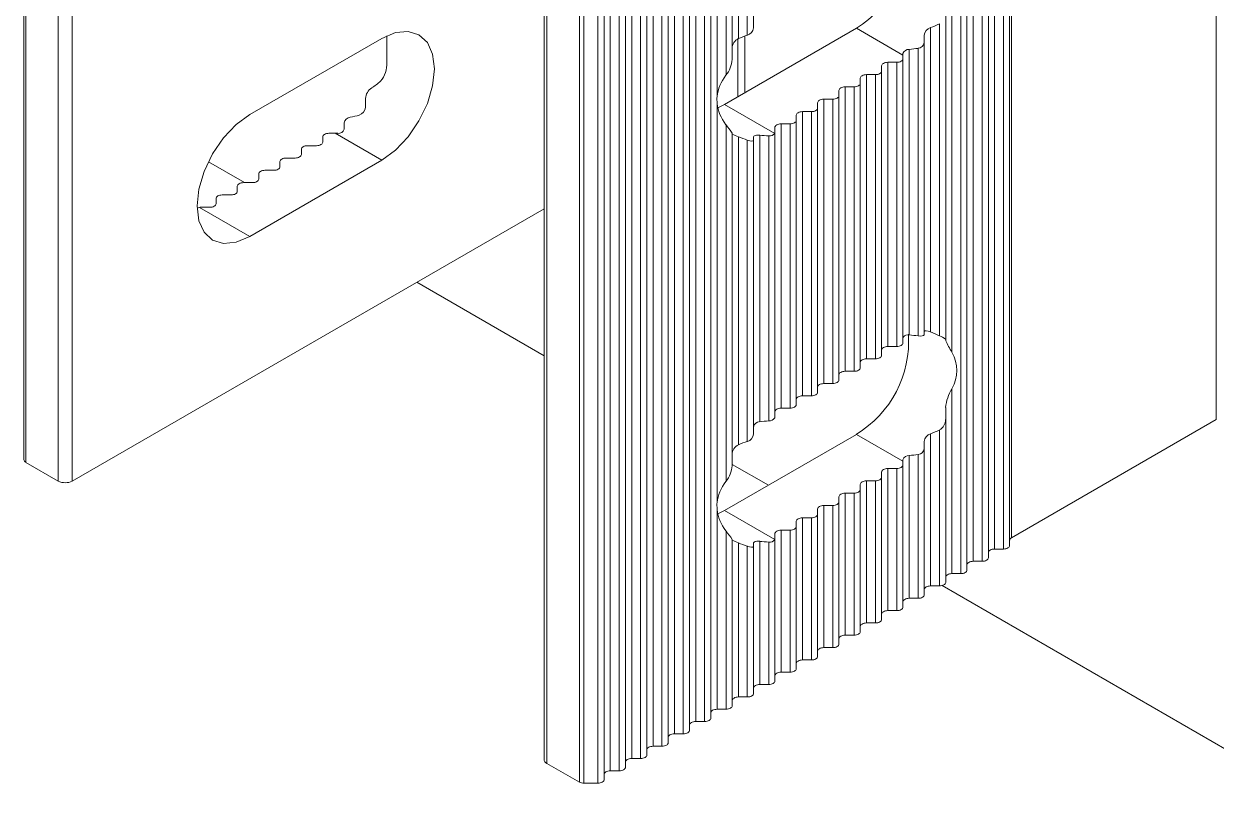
# Model space of a CAD drawing. Header units: millimetres. Extents: x 39 to 459, y 26 to 647.
# Drawn here: x 84.184 to 85.623, y 213.583 to 214.535 of the extents above; entities that cross this region are included whole.
import ezdxf

# ---------------------------------------------------------------- set-up
doc = ezdxf.new("R2010")
doc.units = ezdxf.units.MM
doc.layers.add('ANTET', color=7, linetype='Continuous')

# ---------------------------------------------------------------- blocks, each defined once
blk = doc.blocks.new('Griyaj Montajı')
at = {"color": 7, "linetype": 'Continuous', "lineweight": 15}
for p, q in [((11068.5773, 2106.7351), (11068.5773, 2105.7552)), ((11067.1386, 2106.6864), (11067.1386, 2105.7066)), ((11067.1408, 2106.6834), (11067.1408, 2105.7035)), ((11067.18, 2106.6607), (11067.18, 2105.6809)), ((11067.197, 2106.6607), (11067.197, 2105.6809)), ((11068.3099, 2106.5789), (11068.3099, 2105.599)), ((11068.3206, 2106.5789), (11068.3206, 2105.599)), ((11068.3281, 2106.5832), (11068.3281, 2105.6034)), ((11068.3303, 2106.5925), (11068.3303, 2105.6126)), ((11068.3024, 2106.5683), (11068.3024, 2105.5885)), ((11068.2766, 2106.5535), (11068.2766, 2105.5736)), ((11068.2841, 2106.564), (11068.2841, 2105.5842)), ((11068.2949, 2106.564), (11068.2949, 2105.5842)), ((11068.2691, 2106.5491), (11068.2691, 2105.5693)), ((11068.0008, 2106.4004), (11068.0008, 2106.2146)), ((11068.0115, 2106.4004), (11068.0115, 2106.2187)), ((11068.019, 2106.4048), (11068.019, 2106.2274)), ((11067.975, 2106.3856), (11067.975, 2106.1448)), ((11067.9858, 2106.3856), (11067.9858, 2106.1705)), ((11067.9933, 2106.3899), (11067.9933, 2106.1894)), ((11067.9493, 2106.3707), (11067.9493, 2105.3909)), ((11067.96, 2106.3707), (11067.96, 2105.3909)), ((11067.9675, 2106.375), (11067.9675, 2105.3952)), ((11067.9235, 2106.3558), (11067.9235, 2105.376)), ((11067.9343, 2106.3558), (11067.9343, 2105.376)), ((11067.9418, 2106.3602), (11067.9418, 2105.3803)), ((11067.8978, 2106.341), (11067.8978, 2105.3611)), ((11067.9085, 2106.341), (11067.9085, 2105.3611)), ((11067.916, 2106.3453), (11067.916, 2105.3655)), ((11067.7662, 2106.3252), (11067.7662, 2105.3453)), ((11067.7697, 2106.3203), (11067.7697, 2105.3404)), ((11067.872, 2106.3261), (11067.872, 2105.3463)), ((11067.8828, 2106.3261), (11067.8828, 2105.3463)), ((11067.8903, 2106.3304), (11067.8903, 2105.3506)), ((11067.8462, 2106.3112), (11067.8462, 2105.3314)), ((11067.857, 2106.3112), (11067.857, 2105.3314)), ((11067.8645, 2106.3156), (11067.8645, 2105.3357)), ((11067.809, 2106.2976), (11067.809, 2105.3178)), ((11067.8143, 2106.2964), (11067.8143, 2105.3165)), ((11067.8312, 2106.2964), (11067.8312, 2105.3165)), ((11067.8387, 2106.3007), (11067.8387, 2105.3208)), ((11068.2584, 2106.2821), (11068.2584, 2105.8363)), ((11068.2509, 2106.2451), (11068.2509, 2105.8522)), ((11068.1431, 2106.2272), (11067.984, 2106.1353)), ((11068.1993, 2106.1947), (11068.1431, 2106.2272)), ((11068.2326, 2106.2279), (11068.2326, 2105.8608)), ((11068.2434, 2106.2325), (11068.2434, 2105.8562)), ((11067.5703, 2106.2149), (11067.4112, 2106.123)), ((11068.2251, 2106.2098), (11068.2251, 2105.8578)), ((11068.1993, 2106.1947), (11068.1993, 2106.1904)), ((11068.1993, 2106.1904), (11068.1993, 2105.8475)), ((11068.2068, 2106.2017), (11068.2068, 2105.8572)), ((11068.2176, 2106.2029), (11068.2176, 2105.8561)), ((11068.1736, 2106.1818), (11068.1736, 2106.1755)), ((11068.1918, 2106.1861), (11068.1811, 2106.1861)), ((11068.1811, 2106.1861), (11068.1811, 2105.8431)), ((11068.1918, 2106.1861), (11068.1918, 2105.8431)), ((11068.1478, 2106.1669), (11068.1478, 2106.1607)), ((11068.1661, 2106.1712), (11068.1553, 2106.1712)), ((11068.1553, 2106.1712), (11068.1553, 2105.8283)), ((11068.1661, 2106.1712), (11068.1661, 2105.8283)), ((11068.1736, 2106.1755), (11068.1736, 2105.8326)), ((11068.1221, 2106.152), (11068.1221, 2106.1458)), ((11068.1403, 2106.1563), (11068.1296, 2106.1563)), ((11068.1296, 2106.1563), (11068.1296, 2105.8134)), ((11068.1403, 2106.1563), (11068.1403, 2105.8134)), ((11068.1478, 2106.1607), (11068.1478, 2105.8177)), ((11067.975, 2106.1364), (11067.975, 2105.6549)), ((11067.984, 2106.1353), (11067.9759, 2106.1312)), ((11068.0446, 2106.1003), (11067.984, 2106.1353)), ((11068.0963, 2106.1371), (11068.0963, 2106.1309)), ((11068.1146, 2106.1415), (11068.1038, 2106.1415)), ((11068.1038, 2106.1415), (11068.1038, 2105.7985)), ((11068.1146, 2106.1415), (11068.1146, 2105.7985)), ((11068.1221, 2106.1458), (11068.1221, 2105.8029)), ((11068.0706, 2106.1223), (11068.0706, 2106.1161)), ((11068.0888, 2106.1266), (11068.0781, 2106.1266)), ((11068.0781, 2106.1266), (11068.0781, 2105.7837)), ((11068.0888, 2106.1266), (11068.0888, 2105.7837)), ((11068.0963, 2106.1309), (11068.0963, 2105.788)), ((11067.9858, 2106.1108), (11067.9858, 2105.6805)), ((11068.0448, 2106.1074), (11068.0448, 2106.1012)), ((11068.0631, 2106.1117), (11068.0523, 2106.1117)), ((11068.0523, 2106.1117), (11068.0523, 2105.7688)), ((11068.0631, 2106.1117), (11068.0631, 2105.7688)), ((11068.0706, 2106.1161), (11068.0706, 2105.7731)), ((11067.4992, 2106.096), (11067.4992, 2106.0898)), ((11067.514, 2106.1004), (11067.5067, 2106.1004)), ((11067.514, 2106.1004), (11067.5703, 2106.0679)), ((11067.9933, 2106.1005), (11067.9933, 2105.6995)), ((11068.0008, 2106.0963), (11068.0008, 2105.7247)), ((11068.0115, 2106.0922), (11068.0115, 2105.7288)), ((11068.019, 2106.0922), (11068.019, 2105.7375)), ((11068.0265, 2106.0982), (11068.0265, 2105.7526)), ((11068.0373, 2106.0973), (11068.0373, 2105.7535)), ((11068.0448, 2106.1012), (11068.0448, 2105.7583)), ((11067.4734, 2106.0812), (11067.4734, 2106.075)), ((11067.4917, 2106.0855), (11067.4809, 2106.0855)), ((11067.3612, 2106.066), (11067.4048, 2106.0409)), ((11067.5703, 2106.0679), (11067.4112, 2105.976)), ((11067.4476, 2106.0663), (11067.4476, 2106.0601)), ((11067.4659, 2106.0706), (11067.4551, 2106.0706)), ((11067.4219, 2106.0514), (11067.4219, 2106.0452)), ((11067.4401, 2106.0558), (11067.4294, 2106.0558)), ((11067.3961, 2106.0366), (11067.3961, 2106.0304)), ((11067.4144, 2106.0409), (11067.4036, 2106.0409)), ((11067.3704, 2106.0217), (11067.3704, 2106.0155)), ((11067.3886, 2106.026), (11067.3779, 2106.026)), ((11067.7662, 2106.0095), (11067.197, 2105.6809)), ((11067.3506, 2106.0111), (11067.4112, 2105.976)), ((11067.3629, 2106.0112), (11067.3521, 2106.0112)), ((11067.6127, 2105.9209), (11067.7662, 2105.8322)), ((11068.1918, 2105.8431), (11068.1811, 2105.8431)), ((11068.1661, 2105.8283), (11068.1553, 2105.8283)), ((11068.1403, 2105.8134), (11068.1296, 2105.8134)), ((11068.1146, 2105.7985), (11068.1038, 2105.7985)), ((11068.2584, 2105.7922), (11068.2584, 2105.5693)), ((11068.0888, 2105.7837), (11068.0781, 2105.7837)), ((11068.0631, 2105.7688), (11068.0523, 2105.7688)), ((11068.2509, 2105.7552), (11068.2509, 2105.5588)), ((11068.5773, 2105.7552), (11068.3303, 2105.6126)), ((11068.1431, 2105.7372), (11067.984, 2105.6454)), ((11068.1993, 2105.7048), (11068.1431, 2105.7372)), ((11068.2326, 2105.738), (11068.2326, 2105.5544)), ((11068.2434, 2105.7425), (11068.2434, 2105.5544)), ((11068.2251, 2105.7199), (11068.2251, 2105.5439)), ((11067.18, 2105.6809), (11067.1408, 2105.7035)), ((11067.9933, 2105.7011), (11068.0369, 2105.676)), ((11068.1993, 2105.7048), (11068.1993, 2105.7005)), ((11068.2068, 2105.7118), (11068.2068, 2105.5396)), ((11068.2176, 2105.713), (11068.2176, 2105.5396)), ((11068.1736, 2105.6918), (11068.1736, 2105.6856)), ((11068.1918, 2105.6962), (11068.1811, 2105.6962)), ((11068.1811, 2105.6962), (11068.1811, 2105.5247)), ((11068.1918, 2105.6962), (11068.1918, 2105.5247)), ((11068.1993, 2105.7005), (11068.1993, 2105.529)), ((11068.1478, 2105.677), (11068.1478, 2105.6708)), ((11068.1661, 2105.6813), (11068.1553, 2105.6813)), ((11068.1553, 2105.6813), (11068.1553, 2105.5098)), ((11068.1661, 2105.6813), (11068.1661, 2105.5098)), ((11068.1736, 2105.6856), (11068.1736, 2105.5141)), ((11068.1221, 2105.6621), (11068.1221, 2105.6559)), ((11068.1403, 2105.6664), (11068.1296, 2105.6664)), ((11068.1296, 2105.6664), (11068.1296, 2105.4949)), ((11068.1403, 2105.6664), (11068.1403, 2105.4949)), ((11068.1478, 2105.6708), (11068.1478, 2105.4993)), ((11067.975, 2105.6465), (11067.975, 2105.4057)), ((11067.9759, 2105.6413), (11067.984, 2105.6454)), ((11068.0446, 2105.6104), (11067.984, 2105.6454)), ((11068.0963, 2105.6472), (11068.0963, 2105.641)), ((11068.1146, 2105.6516), (11068.1038, 2105.6516)), ((11068.1038, 2105.6516), (11068.1038, 2105.4801)), ((11068.1146, 2105.6516), (11068.1146, 2105.4801)), ((11068.1221, 2105.6559), (11068.1221, 2105.4844)), ((11068.0706, 2105.6324), (11068.0706, 2105.6261)), ((11068.0888, 2105.6367), (11068.0781, 2105.6367)), ((11068.0781, 2105.6367), (11068.0781, 2105.4652)), ((11068.0888, 2105.6367), (11068.0888, 2105.4652)), ((11068.0963, 2105.641), (11068.0963, 2105.4695)), ((11067.9858, 2105.6208), (11067.9858, 2105.4057)), ((11068.0448, 2105.6175), (11068.0448, 2105.6113)), ((11068.0631, 2105.6218), (11068.0523, 2105.6218)), ((11068.0523, 2105.6218), (11068.0523, 2105.4503)), ((11068.0631, 2105.6218), (11068.0631, 2105.4503)), ((11068.0706, 2105.6261), (11068.0706, 2105.4547)), ((11067.9933, 2105.6105), (11067.9933, 2105.4101)), ((11068.0008, 2105.6064), (11068.0008, 2105.4206)), ((11068.0115, 2105.6023), (11068.0115, 2105.4206)), ((11068.019, 2105.6023), (11068.019, 2105.4249)), ((11068.0265, 2105.6083), (11068.0265, 2105.4355)), ((11068.0373, 2105.6073), (11068.0373, 2105.4355)), ((11068.0448, 2105.6113), (11068.0448, 2105.4398)), ((11068.3099, 2105.599), (11068.3206, 2105.599)), ((11068.2841, 2105.5842), (11068.2949, 2105.5842)), ((11068.2584, 2105.5693), (11068.2691, 2105.5693)), ((11068.2326, 2105.5544), (11068.2434, 2105.5544)), ((11068.2467, 2105.5549), (11077.2148, 2100.3777)), ((11068.2068, 2105.5396), (11068.2176, 2105.5396)), ((11068.1811, 2105.5247), (11068.1918, 2105.5247)), ((11068.1553, 2105.5098), (11068.1661, 2105.5098)), ((11068.1296, 2105.4949), (11068.1403, 2105.4949)), ((11068.1038, 2105.4801), (11068.1146, 2105.4801)), ((11068.0781, 2105.4652), (11068.0888, 2105.4652)), ((11068.0523, 2105.4503), (11068.0631, 2105.4503)), ((11068.0265, 2105.4355), (11068.0373, 2105.4355)), ((11068.0008, 2105.4206), (11068.0115, 2105.4206)), ((11067.975, 2105.4057), (11067.9858, 2105.4057)), ((11067.9493, 2105.3909), (11067.96, 2105.3909)), ((11067.9235, 2105.376), (11067.9343, 2105.376)), ((11067.8978, 2105.3611), (11067.9085, 2105.3611)), ((11067.872, 2105.3463), (11067.8828, 2105.3463)), ((11067.7697, 2105.3404), (11067.809, 2105.3178)), ((11067.8462, 2105.3314), (11067.857, 2105.3314)), ((11067.8143, 2105.3165), (11067.8312, 2105.3165))]:
    blk.add_line(p, q, dxfattribs=at)
at = {"color": 8, "linetype": 'Continuous', "lineweight": 15}
for p, q in [((11068.0002, 2106.2147), (11068.0002, 2106.1447)), ((11068.0087, 2106.2177), (11068.0087, 2106.1496))]:
    blk.add_line(p, q, dxfattribs=at)
at = {"color": 7, "linetype": 'Continuous', "lineweight": 15, "flags": 128}
for points in [[(11067.5703, 2106.0679), (11067.5868, 2106.0799), (11067.6021, 2106.0961), (11067.6153, 2106.1154), (11067.6254, 2106.1364), (11067.6318, 2106.1578), (11067.634, 2106.1781), (11067.6318, 2106.1959), (11067.6254, 2106.2099), (11067.6153, 2106.2193), (11067.6021, 2106.2234), (11067.5868, 2106.2219), (11067.5703, 2106.2149)], [(11067.5764, 2106.1858), (11067.5764, 2106.2035), (11067.5764, 2106.2181)], [(11068.2251, 2106.2187), (11068.2251, 2106.2157), (11068.2251, 2106.2127), (11068.2251, 2106.2098)], [(11068.1993, 2106.1904), (11068.1992, 2106.1896), (11068.1988, 2106.1888), (11068.1981, 2106.188), (11068.1971, 2106.1874), (11068.196, 2106.1868), (11068.1947, 2106.1864), (11068.1933, 2106.1862), (11068.1918, 2106.1861)], [(11068.1993, 2106.1966), (11068.1993, 2106.1957), (11068.1993, 2106.1947)], [(11068.1811, 2106.1861), (11068.1796, 2106.186), (11068.1782, 2106.1858), (11068.1769, 2106.1854), (11068.1758, 2106.1848), (11068.1748, 2106.1842), (11068.1742, 2106.1834), (11068.1737, 2106.1826), (11068.1736, 2106.1818)], [(11068.1553, 2106.1712), (11068.1539, 2106.1711), (11068.1525, 2106.1709), (11068.1512, 2106.1705), (11068.15, 2106.1699), (11068.1491, 2106.1693), (11068.1484, 2106.1685), (11068.148, 2106.1677), (11068.1478, 2106.1669)], [(11068.1736, 2106.1755), (11068.1734, 2106.1747), (11068.173, 2106.1739), (11068.1723, 2106.1731), (11068.1714, 2106.1725), (11068.1703, 2106.1719), (11068.169, 2106.1715), (11068.1675, 2106.1713), (11068.1661, 2106.1712)], [(11068.1296, 2106.1563), (11068.1281, 2106.1563), (11068.1267, 2106.156), (11068.1254, 2106.1556), (11068.1243, 2106.1551), (11068.1233, 2106.1544), (11068.1226, 2106.1537), (11068.1222, 2106.1529), (11068.1221, 2106.152)], [(11068.1478, 2106.1607), (11068.1477, 2106.1598), (11068.1473, 2106.159), (11068.1466, 2106.1583), (11068.1456, 2106.1576), (11068.1445, 2106.1571), (11068.1432, 2106.1567), (11068.1418, 2106.1564), (11068.1403, 2106.1563)], [(11067.5507, 2106.1316), (11067.5507, 2106.1352), (11067.5507, 2106.1388), (11067.5507, 2106.1424)], [(11067.975, 2106.1364), (11067.9749, 2106.1428), (11067.975, 2106.1448)], [(11068.1038, 2106.1415), (11068.1024, 2106.1414), (11068.1009, 2106.1411), (11068.0996, 2106.1407), (11068.0985, 2106.1402), (11068.0976, 2106.1396), (11068.0969, 2106.1388), (11068.0965, 2106.138), (11068.0963, 2106.1371)], [(11068.1221, 2106.1458), (11068.1219, 2106.145), (11068.1215, 2106.1441), (11068.1208, 2106.1434), (11068.1199, 2106.1427), (11068.1187, 2106.1422), (11068.1174, 2106.1418), (11068.116, 2106.1416), (11068.1146, 2106.1415)], [(11067.4112, 2106.123), (11067.3947, 2106.111), (11067.3794, 2106.0948), (11067.3662, 2106.0755), (11067.3561, 2106.0545), (11067.3497, 2106.0331), (11067.3476, 2106.0128), (11067.3497, 2105.995), (11067.3561, 2105.981), (11067.3662, 2105.9716), (11067.3794, 2105.9675), (11067.3947, 2105.969), (11067.4112, 2105.976)], [(11068.0781, 2106.1266), (11068.0766, 2106.1265), (11068.0752, 2106.1263), (11068.0739, 2106.1259), (11068.0728, 2106.1253), (11068.0718, 2106.1247), (11068.0711, 2106.1239), (11068.0707, 2106.1231), (11068.0706, 2106.1223)], [(11068.0963, 2106.1309), (11068.0962, 2106.1301), (11068.0957, 2106.1293), (11068.0951, 2106.1285), (11068.0941, 2106.1279), (11068.093, 2106.1273), (11068.0917, 2106.1269), (11068.0903, 2106.1267), (11068.0888, 2106.1266)], [(11067.5249, 2106.1055), (11067.5249, 2106.1079), (11067.5249, 2106.1103), (11067.5249, 2106.1129)], [(11068.0523, 2106.1117), (11068.0508, 2106.1117), (11068.0494, 2106.1114), (11068.0481, 2106.111), (11068.047, 2106.1105), (11068.0461, 2106.1098), (11068.0454, 2106.1091), (11068.0449, 2106.1083), (11068.0448, 2106.1074)], [(11068.0706, 2106.1161), (11068.0704, 2106.1152), (11068.07, 2106.1144), (11068.0693, 2106.1137), (11068.0684, 2106.113), (11068.0672, 2106.1125), (11068.0659, 2106.1121), (11068.0645, 2106.1118), (11068.0631, 2106.1117)], [(11067.4992, 2106.0898), (11067.499, 2106.089), (11067.4986, 2106.0882), (11067.4979, 2106.0874), (11067.497, 2106.0868), (11067.4958, 2106.0862), (11067.4945, 2106.0858), (11067.4931, 2106.0856), (11067.4917, 2106.0855)], [(11067.5067, 2106.1004), (11067.5052, 2106.1003), (11067.5038, 2106.1), (11067.5025, 2106.0996), (11067.5014, 2106.0991), (11067.5004, 2106.0984), (11067.4997, 2106.0977), (11067.4993, 2106.0969), (11067.4992, 2106.096)], [(11068.019, 2106.0922), (11068.0189, 2106.0918), (11068.0182, 2106.0913), (11068.0167, 2106.0911), (11068.0144, 2106.0914), (11068.0115, 2106.0922)], [(11068.0265, 2106.0982), (11068.025, 2106.0983), (11068.0227, 2106.0982), (11068.0208, 2106.0977), (11068.0195, 2106.097), (11068.019, 2106.0961)], [(11068.019, 2106.0961), (11068.019, 2106.0947), (11068.019, 2106.0934), (11068.019, 2106.0922)], [(11067.4809, 2106.0855), (11067.4794, 2106.0854), (11067.478, 2106.0852), (11067.4767, 2106.0848), (11067.4756, 2106.0842), (11067.4747, 2106.0836), (11067.474, 2106.0828), (11067.4735, 2106.082), (11067.4734, 2106.0812)], [(11067.4551, 2106.0706), (11067.4537, 2106.0705), (11067.4523, 2106.0703), (11067.451, 2106.0699), (11067.4498, 2106.0694), (11067.4489, 2106.0687), (11067.4482, 2106.068), (11067.4478, 2106.0671), (11067.4476, 2106.0663)], [(11067.4734, 2106.075), (11067.4733, 2106.0741), (11067.4728, 2106.0733), (11067.4721, 2106.0726), (11067.4712, 2106.0719), (11067.4701, 2106.0714), (11067.4688, 2106.071), (11067.4674, 2106.0707), (11067.4659, 2106.0706)], [(11067.4294, 2106.0558), (11067.4279, 2106.0557), (11067.4265, 2106.0554), (11067.4252, 2106.055), (11067.4241, 2106.0545), (11067.4231, 2106.0538), (11067.4225, 2106.0531), (11067.422, 2106.0523), (11067.4219, 2106.0514)], [(11067.4476, 2106.0601), (11067.4475, 2106.0592), (11067.4471, 2106.0584), (11067.4464, 2106.0577), (11067.4454, 2106.057), (11067.4443, 2106.0565), (11067.443, 2106.0561), (11067.4416, 2106.0558), (11067.4401, 2106.0558)], [(11067.4036, 2106.0409), (11067.4022, 2106.0408), (11067.4008, 2106.0406), (11067.3995, 2106.0402), (11067.3983, 2106.0396), (11067.3974, 2106.039), (11067.3967, 2106.0382), (11067.3963, 2106.0374), (11067.3961, 2106.0366)], [(11067.4219, 2106.0452), (11067.4217, 2106.0444), (11067.4213, 2106.0436), (11067.4206, 2106.0428), (11067.4197, 2106.0422), (11067.4186, 2106.0416), (11067.4173, 2106.0412), (11067.4158, 2106.041), (11067.4144, 2106.0409)], [(11067.3779, 2106.026), (11067.3764, 2106.0259), (11067.375, 2106.0257), (11067.3737, 2106.0253), (11067.3726, 2106.0248), (11067.3716, 2106.0241), (11067.3709, 2106.0233), (11067.3705, 2106.0225), (11067.3704, 2106.0217)], [(11067.3961, 2106.0304), (11067.396, 2106.0295), (11067.3956, 2106.0287), (11067.3949, 2106.0279), (11067.3939, 2106.0273), (11067.3928, 2106.0268), (11067.3915, 2106.0264), (11067.3901, 2106.0261), (11067.3886, 2106.026)], [(11067.3477, 2106.0103), (11067.3488, 2106.0107), (11067.3506, 2106.0111)], [(11067.3704, 2106.0155), (11067.3702, 2106.0146), (11067.3698, 2106.0138), (11067.3691, 2106.0131), (11067.3682, 2106.0124), (11067.367, 2106.0119), (11067.3657, 2106.0115), (11067.3643, 2106.0112), (11067.3629, 2106.0112)], [(11068.2326, 2105.8608), (11068.232, 2105.861), (11068.2296, 2105.8618), (11068.2274, 2105.8622), (11068.2257, 2105.862), (11068.2251, 2105.8614), (11068.2251, 2105.8614)], [(11068.1993, 2105.8475), (11068.1992, 2105.8466), (11068.1988, 2105.8458), (11068.1981, 2105.8451), (11068.1971, 2105.8444), (11068.196, 2105.8439), (11068.1947, 2105.8435), (11068.1933, 2105.8432), (11068.1918, 2105.8431)], [(11068.2068, 2105.8572), (11068.2052, 2105.8573), (11068.2029, 2105.857), (11068.201, 2105.8562), (11068.1998, 2105.855), (11068.1993, 2105.8537)], [(11068.2251, 2105.8578), (11068.225, 2105.8573), (11068.2242, 2105.8566), (11068.2225, 2105.8561), (11068.2202, 2105.8559), (11068.2176, 2105.8561), (11068.2176, 2105.8561)], [(11068.1736, 2105.8326), (11068.1734, 2105.8318), (11068.173, 2105.8309), (11068.1723, 2105.8302), (11068.1714, 2105.8295), (11068.1703, 2105.829), (11068.169, 2105.8286), (11068.1675, 2105.8284), (11068.1661, 2105.8283)], [(11068.1811, 2105.8431), (11068.1796, 2105.8431), (11068.1782, 2105.8428), (11068.1769, 2105.8424), (11068.1758, 2105.8419), (11068.1748, 2105.8412), (11068.1742, 2105.8405), (11068.1737, 2105.8397), (11068.1736, 2105.8388)], [(11068.1478, 2105.8177), (11068.1477, 2105.8169), (11068.1473, 2105.8161), (11068.1466, 2105.8153), (11068.1456, 2105.8147), (11068.1445, 2105.8141), (11068.1432, 2105.8137), (11068.1418, 2105.8135), (11068.1403, 2105.8134)], [(11068.1553, 2105.8283), (11068.1539, 2105.8282), (11068.1525, 2105.8279), (11068.1512, 2105.8275), (11068.15, 2105.827), (11068.1491, 2105.8263), (11068.1484, 2105.8256), (11068.148, 2105.8248), (11068.1478, 2105.8239)], [(11068.1221, 2105.8029), (11068.1219, 2105.802), (11068.1215, 2105.8012), (11068.1208, 2105.8005), (11068.1199, 2105.7998), (11068.1187, 2105.7993), (11068.1174, 2105.7989), (11068.116, 2105.7986), (11068.1146, 2105.7985)], [(11068.1296, 2105.8134), (11068.1281, 2105.8133), (11068.1267, 2105.8131), (11068.1254, 2105.8127), (11068.1243, 2105.8121), (11068.1233, 2105.8115), (11068.1226, 2105.8107), (11068.1222, 2105.8099), (11068.1221, 2105.8091)], [(11068.0963, 2105.788), (11068.0962, 2105.7871), (11068.0957, 2105.7863), (11068.0951, 2105.7856), (11068.0941, 2105.7849), (11068.093, 2105.7844), (11068.0917, 2105.784), (11068.0903, 2105.7837), (11068.0888, 2105.7837)], [(11068.1038, 2105.7985), (11068.1024, 2105.7984), (11068.1009, 2105.7982), (11068.0996, 2105.7978), (11068.0985, 2105.7973), (11068.0976, 2105.7966), (11068.0969, 2105.7959), (11068.0965, 2105.795), (11068.0963, 2105.7942)], [(11068.0706, 2105.7731), (11068.0704, 2105.7723), (11068.07, 2105.7715), (11068.0693, 2105.7707), (11068.0684, 2105.7701), (11068.0672, 2105.7695), (11068.0659, 2105.7691), (11068.0645, 2105.7689), (11068.0631, 2105.7688)], [(11068.0781, 2105.7837), (11068.0766, 2105.7836), (11068.0752, 2105.7833), (11068.0739, 2105.7829), (11068.0728, 2105.7824), (11068.0718, 2105.7817), (11068.0711, 2105.781), (11068.0707, 2105.7802), (11068.0706, 2105.7793)], [(11068.0523, 2105.7688), (11068.0508, 2105.7687), (11068.0494, 2105.7685), (11068.0481, 2105.7681), (11068.047, 2105.7675), (11068.0461, 2105.7669), (11068.0454, 2105.7661), (11068.0449, 2105.7653), (11068.0448, 2105.7645)], [(11068.2509, 2105.7552), (11068.2509, 2105.76), (11068.2509, 2105.7648), (11068.2509, 2105.7696)], [(11068.2251, 2105.7199), (11068.2251, 2105.7228), (11068.2251, 2105.7258), (11068.2251, 2105.7288)], [(11068.1993, 2105.7048), (11068.1993, 2105.7057), (11068.1993, 2105.7067)], [(11068.1811, 2105.6962), (11068.1796, 2105.6961), (11068.1782, 2105.6958), (11068.1769, 2105.6954), (11068.1758, 2105.6949), (11068.1748, 2105.6942), (11068.1742, 2105.6935), (11068.1737, 2105.6927), (11068.1736, 2105.6918)], [(11068.1993, 2105.7005), (11068.1992, 2105.6996), (11068.1988, 2105.6988), (11068.1981, 2105.6981), (11068.1971, 2105.6974), (11068.196, 2105.6969), (11068.1947, 2105.6965), (11068.1933, 2105.6962), (11068.1918, 2105.6962)], [(11068.1553, 2105.6813), (11068.1539, 2105.6812), (11068.1525, 2105.681), (11068.1512, 2105.6806), (11068.15, 2105.68), (11068.1491, 2105.6794), (11068.1484, 2105.6786), (11068.148, 2105.6778), (11068.1478, 2105.677)], [(11068.1736, 2105.6856), (11068.1734, 2105.6848), (11068.173, 2105.684), (11068.1723, 2105.6832), (11068.1714, 2105.6826), (11068.1703, 2105.682), (11068.169, 2105.6816), (11068.1675, 2105.6814), (11068.1661, 2105.6813)], [(11068.1296, 2105.6664), (11068.1281, 2105.6663), (11068.1267, 2105.6661), (11068.1254, 2105.6657), (11068.1243, 2105.6652), (11068.1233, 2105.6645), (11068.1226, 2105.6637), (11068.1222, 2105.6629), (11068.1221, 2105.6621)], [(11068.1478, 2105.6708), (11068.1477, 2105.6699), (11068.1473, 2105.6691), (11068.1466, 2105.6683), (11068.1456, 2105.6677), (11068.1445, 2105.6672), (11068.1432, 2105.6668), (11068.1418, 2105.6665), (11068.1403, 2105.6664)], [(11067.975, 2105.6549), (11067.9749, 2105.6539), (11067.975, 2105.6465)], [(11068.1038, 2105.6516), (11068.1024, 2105.6515), (11068.1009, 2105.6512), (11068.0996, 2105.6508), (11068.0985, 2105.6503), (11068.0976, 2105.6496), (11068.0969, 2105.6489), (11068.0965, 2105.6481), (11068.0963, 2105.6472)], [(11068.1221, 2105.6559), (11068.1219, 2105.655), (11068.1215, 2105.6542), (11068.1208, 2105.6535), (11068.1199, 2105.6528), (11068.1187, 2105.6523), (11068.1174, 2105.6519), (11068.116, 2105.6516), (11068.1146, 2105.6516)], [(11068.0781, 2105.6367), (11068.0766, 2105.6366), (11068.0752, 2105.6364), (11068.0739, 2105.636), (11068.0728, 2105.6354), (11068.0718, 2105.6348), (11068.0711, 2105.634), (11068.0707, 2105.6332), (11068.0706, 2105.6324)], [(11068.0963, 2105.641), (11068.0962, 2105.6402), (11068.0957, 2105.6394), (11068.0951, 2105.6386), (11068.0941, 2105.638), (11068.093, 2105.6374), (11068.0917, 2105.637), (11068.0903, 2105.6368), (11068.0888, 2105.6367)], [(11068.0523, 2105.6218), (11068.0508, 2105.6217), (11068.0494, 2105.6215), (11068.0481, 2105.6211), (11068.047, 2105.6205), (11068.0461, 2105.6199), (11068.0454, 2105.6191), (11068.0449, 2105.6183), (11068.0448, 2105.6175)], [(11068.0706, 2105.6261), (11068.0704, 2105.6253), (11068.07, 2105.6245), (11068.0693, 2105.6237), (11068.0684, 2105.6231), (11068.0672, 2105.6225), (11068.0659, 2105.6221), (11068.0645, 2105.6219), (11068.0631, 2105.6218)], [(11068.0115, 2105.6023), (11068.0117, 2105.6022), (11068.0141, 2105.6016), (11068.0164, 2105.6012), (11068.0182, 2105.6014), (11068.019, 2105.602), (11068.019, 2105.6023)], [(11068.019, 2105.6062), (11068.0191, 2105.6064), (11068.0197, 2105.6073), (11068.0211, 2105.6079), (11068.0232, 2105.6083), (11068.0257, 2105.6083), (11068.0265, 2105.6083)], [(11068.019, 2105.6023), (11068.019, 2105.6035), (11068.019, 2105.6048), (11068.019, 2105.6062)], [(11068.3206, 2105.599), (11068.3221, 2105.5991), (11068.3235, 2105.5994), (11068.3248, 2105.5998), (11068.3259, 2105.6003), (11068.3269, 2105.601), (11068.3276, 2105.6017), (11068.328, 2105.6025), (11068.3281, 2105.6034)], [(11068.2949, 2105.5842), (11068.2963, 2105.5842), (11068.2977, 2105.5845), (11068.299, 2105.5849), (11068.3002, 2105.5854), (11068.3011, 2105.5861), (11068.3018, 2105.5868), (11068.3022, 2105.5876), (11068.3024, 2105.5885)], [(11068.3024, 2105.5947), (11068.3025, 2105.5955), (11068.3029, 2105.5964), (11068.3036, 2105.5971), (11068.3046, 2105.5978), (11068.3057, 2105.5983), (11068.307, 2105.5987), (11068.3084, 2105.599), (11068.3099, 2105.599)], [(11068.2691, 2105.5693), (11068.2706, 2105.5694), (11068.272, 2105.5696), (11068.2733, 2105.57), (11068.2744, 2105.5706), (11068.2754, 2105.5712), (11068.276, 2105.572), (11068.2765, 2105.5728), (11068.2766, 2105.5736)], [(11068.2766, 2105.5798), (11068.2768, 2105.5807), (11068.2772, 2105.5815), (11068.2779, 2105.5822), (11068.2788, 2105.5829), (11068.2799, 2105.5834), (11068.2812, 2105.5838), (11068.2827, 2105.5841), (11068.2841, 2105.5842)], [(11068.2434, 2105.5544), (11068.2448, 2105.5545), (11068.2462, 2105.5548), (11068.2475, 2105.5552), (11068.2487, 2105.5557), (11068.2496, 2105.5563), (11068.2503, 2105.5571), (11068.2507, 2105.5579), (11068.2509, 2105.5588)], [(11068.2509, 2105.565), (11068.251, 2105.5658), (11068.2514, 2105.5666), (11068.2521, 2105.5674), (11068.2531, 2105.568), (11068.2542, 2105.5686), (11068.2555, 2105.569), (11068.2569, 2105.5692), (11068.2584, 2105.5693)], [(11068.2176, 2105.5396), (11068.2191, 2105.5396), (11068.2205, 2105.5399), (11068.2218, 2105.5403), (11068.2229, 2105.5408), (11068.2238, 2105.5415), (11068.2245, 2105.5422), (11068.225, 2105.543), (11068.2251, 2105.5439)], [(11068.2251, 2105.5501), (11068.2252, 2105.5509), (11068.2257, 2105.5518), (11068.2264, 2105.5525), (11068.2273, 2105.5532), (11068.2284, 2105.5537), (11068.2297, 2105.5541), (11068.2311, 2105.5543), (11068.2326, 2105.5544)], [(11068.1918, 2105.5247), (11068.1933, 2105.5248), (11068.1947, 2105.525), (11068.196, 2105.5254), (11068.1971, 2105.526), (11068.1981, 2105.5266), (11068.1988, 2105.5274), (11068.1992, 2105.5282), (11068.1993, 2105.529)], [(11068.1993, 2105.5352), (11068.1995, 2105.5361), (11068.1999, 2105.5369), (11068.2006, 2105.5376), (11068.2015, 2105.5383), (11068.2027, 2105.5388), (11068.204, 2105.5392), (11068.2054, 2105.5395), (11068.2068, 2105.5396)], [(11068.1661, 2105.5098), (11068.1675, 2105.5099), (11068.169, 2105.5101), (11068.1703, 2105.5105), (11068.1714, 2105.5111), (11068.1723, 2105.5117), (11068.173, 2105.5125), (11068.1734, 2105.5133), (11068.1736, 2105.5141)], [(11068.1736, 2105.5204), (11068.1737, 2105.5212), (11068.1742, 2105.522), (11068.1748, 2105.5228), (11068.1758, 2105.5234), (11068.1769, 2105.524), (11068.1782, 2105.5244), (11068.1796, 2105.5246), (11068.1811, 2105.5247)], [(11068.1478, 2105.5055), (11068.148, 2105.5063), (11068.1484, 2105.5071), (11068.1491, 2105.5079), (11068.15, 2105.5085), (11068.1512, 2105.5091), (11068.1525, 2105.5095), (11068.1539, 2105.5097), (11068.1553, 2105.5098)], [(11068.1221, 2105.4906), (11068.1222, 2105.4915), (11068.1226, 2105.4923), (11068.1233, 2105.493), (11068.1243, 2105.4937), (11068.1254, 2105.4942), (11068.1267, 2105.4946), (11068.1281, 2105.4949), (11068.1296, 2105.4949)], [(11068.1403, 2105.4949), (11068.1418, 2105.495), (11068.1432, 2105.4953), (11068.1445, 2105.4957), (11068.1456, 2105.4962), (11068.1466, 2105.4969), (11068.1473, 2105.4976), (11068.1477, 2105.4984), (11068.1478, 2105.4993)], [(11068.0963, 2105.4757), (11068.0965, 2105.4766), (11068.0969, 2105.4774), (11068.0976, 2105.4782), (11068.0985, 2105.4788), (11068.0996, 2105.4793), (11068.1009, 2105.4797), (11068.1024, 2105.48), (11068.1038, 2105.4801)], [(11068.1146, 2105.4801), (11068.116, 2105.4802), (11068.1174, 2105.4804), (11068.1187, 2105.4808), (11068.1199, 2105.4813), (11068.1208, 2105.482), (11068.1215, 2105.4828), (11068.1219, 2105.4836), (11068.1221, 2105.4844)], [(11068.0706, 2105.4609), (11068.0707, 2105.4617), (11068.0711, 2105.4625), (11068.0718, 2105.4633), (11068.0728, 2105.4639), (11068.0739, 2105.4645), (11068.0752, 2105.4649), (11068.0766, 2105.4651), (11068.0781, 2105.4652)], [(11068.0888, 2105.4652), (11068.0903, 2105.4653), (11068.0917, 2105.4655), (11068.093, 2105.4659), (11068.0941, 2105.4665), (11068.0951, 2105.4671), (11068.0957, 2105.4679), (11068.0962, 2105.4687), (11068.0963, 2105.4695)], [(11068.0448, 2105.446), (11068.0449, 2105.4469), (11068.0454, 2105.4477), (11068.0461, 2105.4484), (11068.047, 2105.4491), (11068.0481, 2105.4496), (11068.0494, 2105.45), (11068.0508, 2105.4503), (11068.0523, 2105.4503)], [(11068.0631, 2105.4503), (11068.0645, 2105.4504), (11068.0659, 2105.4507), (11068.0672, 2105.4511), (11068.0684, 2105.4516), (11068.0693, 2105.4523), (11068.07, 2105.453), (11068.0704, 2105.4538), (11068.0706, 2105.4547)], [(11068.019, 2105.4311), (11068.0192, 2105.432), (11068.0196, 2105.4328), (11068.0203, 2105.4335), (11068.0212, 2105.4342), (11068.0224, 2105.4347), (11068.0237, 2105.4351), (11068.0251, 2105.4354), (11068.0265, 2105.4355)], [(11068.0373, 2105.4355), (11068.0388, 2105.4356), (11068.0402, 2105.4358), (11068.0415, 2105.4362), (11068.0426, 2105.4367), (11068.0435, 2105.4374), (11068.0442, 2105.4381), (11068.0447, 2105.439), (11068.0448, 2105.4398)], [(11067.9933, 2105.4163), (11067.9934, 2105.4171), (11067.9939, 2105.4179), (11067.9945, 2105.4187), (11067.9955, 2105.4193), (11067.9966, 2105.4199), (11067.9979, 2105.4203), (11067.9993, 2105.4205), (11068.0008, 2105.4206)], [(11068.0115, 2105.4206), (11068.013, 2105.4207), (11068.0144, 2105.4209), (11068.0157, 2105.4213), (11068.0168, 2105.4219), (11068.0178, 2105.4225), (11068.0185, 2105.4233), (11068.0189, 2105.4241), (11068.019, 2105.4249)], [(11067.9675, 2105.4014), (11067.9677, 2105.4022), (11067.9681, 2105.4031), (11067.9688, 2105.4038), (11067.9697, 2105.4045), (11067.9709, 2105.405), (11067.9722, 2105.4054), (11067.9736, 2105.4056), (11067.975, 2105.4057)], [(11067.9858, 2105.4057), (11067.9872, 2105.4058), (11067.9887, 2105.4061), (11067.99, 2105.4065), (11067.9911, 2105.407), (11067.992, 2105.4077), (11067.9927, 2105.4084), (11067.9931, 2105.4092), (11067.9933, 2105.4101)], [(11067.9418, 2105.3865), (11067.9419, 2105.3874), (11067.9423, 2105.3882), (11067.943, 2105.3889), (11067.944, 2105.3896), (11067.9451, 2105.3901), (11067.9464, 2105.3905), (11067.9478, 2105.3908), (11067.9493, 2105.3909)], [(11067.96, 2105.3909), (11067.9615, 2105.3909), (11067.9629, 2105.3912), (11067.9642, 2105.3916), (11067.9653, 2105.3921), (11067.9663, 2105.3928), (11067.967, 2105.3935), (11067.9674, 2105.3943), (11067.9675, 2105.3952)], [(11067.916, 2105.3717), (11067.9162, 2105.3725), (11067.9166, 2105.3733), (11067.9173, 2105.3741), (11067.9182, 2105.3747), (11067.9193, 2105.3753), (11067.9206, 2105.3757), (11067.9221, 2105.3759), (11067.9235, 2105.376)], [(11067.9343, 2105.376), (11067.9357, 2105.3761), (11067.9371, 2105.3763), (11067.9384, 2105.3767), (11067.9396, 2105.3773), (11067.9405, 2105.3779), (11067.9412, 2105.3787), (11067.9416, 2105.3795), (11067.9418, 2105.3803)], [(11067.8903, 2105.3568), (11067.8904, 2105.3576), (11067.8908, 2105.3584), (11067.8915, 2105.3592), (11067.8925, 2105.3599), (11067.8936, 2105.3604), (11067.8949, 2105.3608), (11067.8963, 2105.361), (11067.8978, 2105.3611)], [(11067.9085, 2105.3611), (11067.91, 2105.3612), (11067.9114, 2105.3615), (11067.9127, 2105.3619), (11067.9138, 2105.3624), (11067.9147, 2105.363), (11067.9154, 2105.3638), (11067.9159, 2105.3646), (11067.916, 2105.3655)], [(11067.8645, 2105.3419), (11067.8646, 2105.3428), (11067.8651, 2105.3436), (11067.8658, 2105.3443), (11067.8667, 2105.345), (11067.8678, 2105.3455), (11067.8691, 2105.3459), (11067.8705, 2105.3462), (11067.872, 2105.3463)], [(11067.8828, 2105.3463), (11067.8842, 2105.3463), (11067.8856, 2105.3466), (11067.8869, 2105.347), (11067.8881, 2105.3475), (11067.889, 2105.3482), (11067.8897, 2105.3489), (11067.8901, 2105.3497), (11067.8903, 2105.3506)], [(11067.8387, 2105.3271), (11067.8389, 2105.3279), (11067.8393, 2105.3287), (11067.84, 2105.3295), (11067.8409, 2105.3301), (11067.8421, 2105.3307), (11067.8434, 2105.3311), (11067.8448, 2105.3313), (11067.8462, 2105.3314)], [(11067.857, 2105.3314), (11067.8585, 2105.3315), (11067.8599, 2105.3317), (11067.8612, 2105.3321), (11067.8623, 2105.3327), (11067.8632, 2105.3333), (11067.8639, 2105.3341), (11067.8644, 2105.3349), (11067.8645, 2105.3357)], [(11067.8312, 2105.3165), (11067.8327, 2105.3166), (11067.8341, 2105.3168), (11067.8354, 2105.3172), (11067.8365, 2105.3178), (11067.8375, 2105.3184), (11067.8382, 2105.3192), (11067.8386, 2105.32), (11067.8387, 2105.3208)]]:
    blk.add_lwpolyline(points, dxfattribs=at)
at = {"color": 7, "linetype": 'Continuous', "lineweight": 15}
for centre, radius, start, end in [((11068.0727, 2106.3407), 0.1336, 301.8129, 2.9522), ((11068.0087, 2106.2288), 0.0104, 285.8704, 352.6567), ((11068.2359, 2106.2175), 0.0109, 107.7637, 173.9448), ((11068.0063, 2106.2028), 0.0131, 115.1718, 180.0676), ((11068.2171, 2106.211), 0.00806, 273.4649, 352.0715), ((11068.2063, 2106.1944), 0.0073, 85.7481, 162.4003), ((11067.5461, 2106.1834), 0.0304, 318.5932, 4.6535), ((11067.9575, 2106.1926), 0.0359, 321.9149, 354.941), ((11067.5675, 2106.1411), 0.0168, 123.4741, 175.3885), ((11067.5333, 2106.1113), 0.00856, 96.1395, 169.3969), ((11067.5406, 2106.1322), 0.0101, 284.649, 357.0593), ((11067.5184, 2106.107), 0.00672, 261.7224, 346.4258), ((11067.8881, 2106.0319), 0.1256, 33.1222, 38.943), ((11065.4875, 2100.1563), 6.4498, 67.06602, 67.13835), ((11068.0384, 2106.1049), 0.00771, 261.4611, 323.4301), ((11068.0422, 2106.1012), 0.00258, 339.5185, 359.9146), ((11067.3521, 2105.9984), 0.0128, 89.9525, 96.953), ((11068.075, 2105.8495), 0.1312, 301.2286, 3.7662), ((11068.2322, 2105.8266), 0.0317, 53.9756, 69.4245), ((11069.5037, 2105.8512), 1.2528, 179.9555, 180.0445), ((11068.3745, 2105.9079), 0.1364, 204.9978, 211.6426), ((11068.304, 2105.7645), 0.0534, 148.7581, 174.4886), ((11068.0267, 2105.7449), 0.00771, 90.9003, 171.3554), ((11068.0373, 2105.7624), 0.00886, 269.7271, 325.4459), ((11068.0422, 2105.7583), 0.00258, 339.5185, 359.9146), ((11068.2364, 2105.7552), 0.0144, 298.7375, 0.1252), ((11068.0087, 2105.7389), 0.0105, 285.9784, 352.5484), ((11068.2359, 2105.7276), 0.0109, 107.8698, 173.8385), ((11068.0063, 2105.7129), 0.013, 115.1313, 180.1082), ((11068.2172, 2105.721), 0.00798, 272.9987, 352.5376), ((11067.1423, 2105.707), 0.00377, 185.7023, 245.5983), ((11068.2063, 2105.7045), 0.00728, 85.6055, 162.5426), ((11067.9576, 2105.7026), 0.0358, 321.8675, 354.9884), ((11067.1885, 2105.6973), 0.0184, 242.6135, 297.3865), ((11067.8857, 2105.5401), 0.1286, 33.1909, 38.8742), ((11068.0625, 2105.763), 0.1683, 245.716, 248.4881), ((11068.0387, 2105.6144), 0.00716, 258.7955, 326.0957), ((11068.0422, 2105.6113), 0.00258, 339.5185, 359.9146), ((11068.3319, 2105.6092), 0.00377, 114.3597, 174.3359), ((11067.7722, 2105.3459), 0.00603, 185.6814, 245.6263), ((11067.8141, 2105.3273), 0.0108, 241.9747, 271.1407)]:
    blk.add_arc(centre, radius, start, end, dxfattribs=at)
for centre, start_param, end_param in [((11068.1627, 2106.2893), 5.293591, 5.398518), ((11068.0763, 2106.1555), 2.104928, 2.206336), ((11068.1885, 2106.2744), 4.857186, 4.943243), ((11067.4625, 2106.2036), 5.562567, 5.702188), ((11068.1021, 2106.1406), 2.723418, 3.084132), ((11068.1021, 2106.1406), 3.199054, 3.559767), ((11067.4883, 2106.1887), 5.066397, 5.158187), ((11067.514, 2106.1739), 4.712389, 4.738832), ((11068.0763, 2106.1555), 4.07685, 4.178257), ((11068.0506, 2106.1704), 4.522374, 4.607843), ((11068.1627, 2105.7994), 0.884668, 0.989594), ((11068.1885, 2105.7845), 1.339942, 1.426), ((11068.137, 2105.8143), 5.977919, 6.588452), ((11068.0506, 2105.6804), 1.675343, 1.760812), ((11068.1627, 2105.7994), 5.293591, 5.398518), ((11068.0763, 2105.6656), 2.104928, 2.206336), ((11068.1885, 2105.7845), 4.857186, 4.943243), ((11068.1021, 2105.6507), 2.723418, 3.084132), ((11068.1021, 2105.6507), 3.199054, 3.559767), ((11068.0763, 2105.6656), 4.07685, 4.178257), ((11068.0506, 2105.6804), 4.522374, 4.607843)]:
    blk.add_ellipse(centre, major_axis=(0.1273, 0), ratio=0.577382, start_param=start_param, end_param=end_param, dxfattribs=at)

msp = doc.modelspace()

# ---------------------------------------------------------------- block references
at = {"layer": 'ANTET', "color": 0}
msp.add_blockref('Griyaj Montajı', (-10982.9547, -1891.697), dxfattribs=at)

doc.saveas('drawing.dxf')
